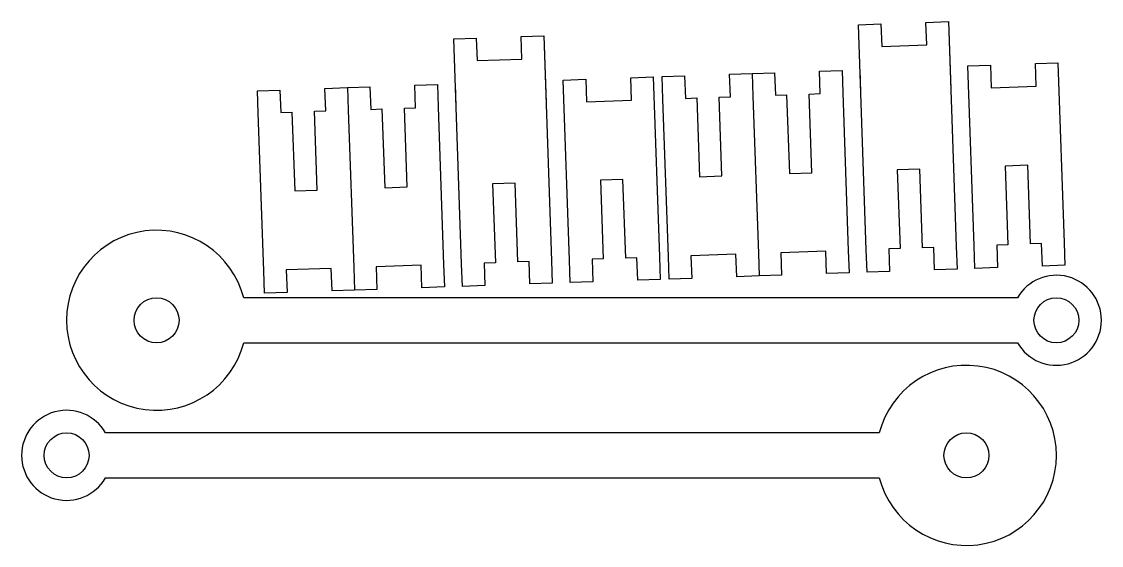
# Model space of a CAD drawing. Header units: inches. Extents: x 0.25 to 6.25, y 0.25 to 3.16.
import ezdxf

# ---------------------------------------------------------------- set-up
doc = ezdxf.new("R2010")
doc.units = ezdxf.units.IN
doc.header["$MEASUREMENT"] = 0
doc.layers.add('laser6', color=7, linetype='Continuous', true_color=0x000000)

msp = doc.modelspace()

# ---------------------------------------------------------------- linework, layer by layer
at = {"layer": 'laser6'}
for p, q in [((5.3997, 3.1585), (5.4128, 2.7838)), ((3.151, 3.08), (3.1641, 2.7052)), ((4.9131, 2.7663), (4.9087, 2.8912)), ((2.6644, 2.6878), (2.6601, 2.8127)), ((5.7835, 1.625), (1.4841, 1.625)), ((1.4841, 1.375), (5.7835, 1.375)), ((5.0159, 0.875), (0.7165, 0.875)), ((0.7165, 0.625), (5.0159, 0.625))]:
    msp.add_line(p, q, dxfattribs=at)
for points in [[(5.2791, 3.0292), (5.2747, 3.1542), (5.3997, 3.1585), (5.4433, 1.9093), (5.4477, 1.7844), (5.3227, 1.78), (5.3184, 1.9049), (5.2559, 1.9027), (5.2406, 2.34), (5.1157, 2.3356), (5.131, 1.8984), (5.0685, 1.8962), (5.0729, 1.7713), (4.948, 1.7669), (4.9436, 1.8918), (4.9, 3.1411), (5.0249, 3.1454), (5.0293, 3.0205)], [(3.0305, 2.9507), (3.0261, 3.0756), (3.151, 3.08), (3.1947, 1.8308), (3.199, 1.7058), (3.0741, 1.7015), (3.0697, 1.8264), (3.0073, 1.8242), (2.992, 2.2615), (2.8671, 2.2571), (2.8824, 1.8199), (2.8199, 1.8177), (2.8243, 1.6928), (2.6993, 1.6884), (2.695, 1.8133), (2.6513, 3.0626), (2.7763, 3.0669), (2.7806, 2.942)], [(5.5432, 1.9128), (5.5083, 2.9122), (5.6333, 2.9165), (5.6376, 2.7916), (5.8875, 2.8003), (5.8831, 2.9253), (6.008, 2.9296), (6.0429, 1.9302), (6.0473, 1.8053), (5.9224, 1.8009), (5.918, 1.9259), (5.8555, 1.9237), (5.8403, 2.3609), (5.7153, 2.3566), (5.7306, 1.9193), (5.6682, 1.9171), (5.6725, 1.7922), (5.5476, 1.7879)], [(3.2946, 1.8343), (3.2597, 2.8336), (3.3846, 2.838), (3.389, 2.7131), (3.6388, 2.7218), (3.6345, 2.8467), (3.7594, 2.8511), (3.7943, 1.8517), (3.7987, 1.7268), (3.6737, 1.7224), (3.6694, 1.8473), (3.6069, 1.8452), (3.5916, 2.2824), (3.4667, 2.278), (3.482, 1.8408), (3.4195, 1.8386), (3.4239, 1.7137), (3.299, 1.7093)]]:
    msp.add_lwpolyline(points, close=True, dxfattribs=at)
for points in [[(4.3091, 2.8703), (4.3134, 2.7454), (4.344, 1.8709), (4.3483, 1.746), (4.2234, 1.7416), (4.219, 1.8665), (3.9692, 1.8578), (3.9736, 1.7329), (3.8486, 1.7285), (3.8443, 1.8534), (3.8137, 2.7279), (3.8094, 2.8528), (3.9343, 2.8572), (3.9387, 2.7323), (4.0011, 2.7345), (4.0164, 2.2972), (4.1413, 2.3016), (4.126, 2.7388), (4.1885, 2.741), (4.1841, 2.8659), (4.3091, 2.8703), (4.434, 2.8747), (4.4383, 2.7497), (4.5008, 2.7519), (4.5161, 2.3147), (4.641, 2.319), (4.6257, 2.7563), (4.6882, 2.7585), (4.6838, 2.8834), (4.8088, 2.8877), (4.8131, 2.7628), (4.8437, 1.8883), (4.848, 1.7634), (4.7231, 1.7591), (4.7187, 1.884), (4.4689, 1.8753), (4.4732, 1.7503), (4.3483, 1.746)], [(2.0604, 2.7918), (2.0648, 2.6668), (2.0953, 1.7924), (2.0997, 1.6674), (1.9748, 1.6631), (1.9704, 1.788), (1.7206, 1.7793), (1.7249, 1.6544), (1.6, 1.65), (1.5956, 1.7749), (1.5651, 2.6494), (1.5607, 2.7743), (1.6857, 2.7787), (1.69, 2.6538), (1.7525, 2.6559), (1.7678, 2.2187), (1.8927, 2.2231), (1.8774, 2.6603), (1.9399, 2.6625), (1.9355, 2.7874), (2.0604, 2.7918), (2.1854, 2.7961), (2.1897, 2.6712), (2.2522, 2.6734), (2.2675, 2.2362), (2.3924, 2.2405), (2.3771, 2.6777), (2.4396, 2.6799), (2.4352, 2.8049), (2.5601, 2.8092), (2.5645, 2.6843), (2.595, 1.8098), (2.5994, 1.6849), (2.4745, 1.6805), (2.4701, 1.8055), (2.2203, 1.7967), (2.2246, 1.6718), (2.0997, 1.6674)]]:
    msp.add_lwpolyline(points, dxfattribs=at)
for centre in [(1, 1.5), (6, 1.5), (0.5, 0.75), (5.5, 0.75)]:
    msp.add_circle(centre, 0.125, dxfattribs=at)
for centre, radius, start, end in [((1, 1.5), 0.5, 14.47751, 345.52249), ((6, 1.5), 0.25, 210, 150), ((5.5, 0.75), 0.5, 194.47751, 165.52249), ((0.5, 0.75), 0.25, 30, 330)]:
    msp.add_arc(centre, radius, start, end, dxfattribs=at)

doc.saveas('drawing.dxf')
